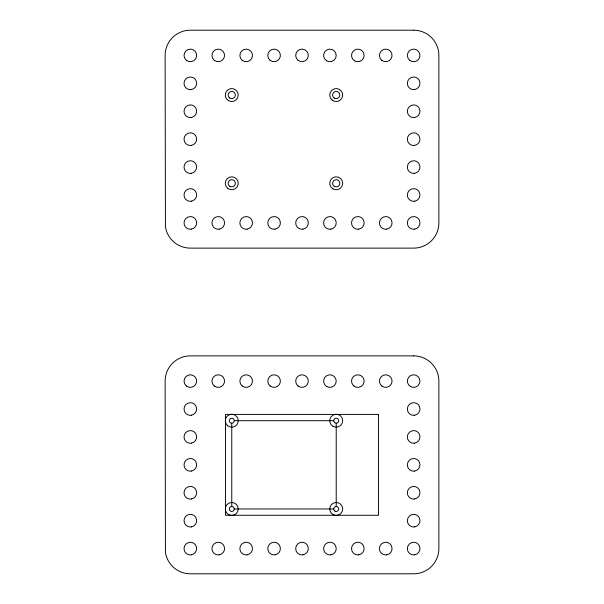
<?xml version="1.0" encoding="UTF-8"?>
<svg xmlns="http://www.w3.org/2000/svg" width="604" height="604" viewBox="0 0 604 604"><rect width="100%" height="100%" fill="white"/><g stroke="black" fill="none" stroke-linecap="round" stroke-linejoin="round"><path stroke-width="0.91" d="M234.239 420.716A2.476 2.476 0 0 0 230.524 418.572A2.476 2.476 0 0 0 230.524 422.86A2.476 2.476 0 0 0 234.239 420.716L333.74 420.716M234.239 508.961A2.476 2.476 0 0 0 230.524 506.816A2.476 2.476 0 0 0 230.524 511.112A2.476 2.476 0 0 0 234.239 508.961L333.74 508.961M336.217 423.193L336.217 506.484M231.762 423.193L231.762 506.484M191.325 89.558L190.335 89.634A6.304 6.304 0 0 1 184.726 86.191L184.341 85.277A6.304 6.304 0 0 1 190.335 77.025L191.325 77.101A6.304 6.304 0 0 1 195.439 79.622L195.953 80.468A6.304 6.304 0 0 1 191.325 89.558M414.646 89.558L413.664 89.634A6.304 6.304 0 0 1 408.047 86.191L407.67 85.277A6.304 6.304 0 0 1 413.664 77.025L414.646 77.101A6.304 6.304 0 0 1 418.761 79.622L419.274 80.468A6.304 6.304 0 0 1 414.646 89.558M191.325 117.47L190.335 117.546A6.304 6.304 0 0 1 184.726 114.103L184.341 113.19A6.304 6.304 0 0 1 190.335 104.937L191.325 105.02A6.304 6.304 0 0 1 195.439 107.542L195.953 108.38A6.304 6.304 0 0 1 191.325 117.47M414.646 117.47L413.664 117.546A6.304 6.304 0 0 1 408.047 114.103L407.67 113.19A6.304 6.304 0 0 1 413.664 104.937L414.646 105.02A6.304 6.304 0 0 1 418.761 107.542L419.274 108.38A6.304 6.304 0 0 1 414.646 117.47M191.325 145.383L190.335 145.466A6.304 6.304 0 0 1 184.726 142.023L184.341 141.109A6.304 6.304 0 0 1 190.335 132.857L191.325 132.933A6.304 6.304 0 0 1 195.439 135.455L195.953 136.3A6.304 6.304 0 0 1 191.325 145.383M414.646 145.383L413.664 145.466A6.304 6.304 0 0 1 408.047 142.023L407.67 141.109A6.304 6.304 0 0 1 413.664 132.857L414.646 132.933A6.304 6.304 0 0 1 418.761 135.455L419.274 136.3A6.304 6.304 0 0 1 414.646 145.383M191.325 173.303L190.335 173.378A6.304 6.304 0 0 1 184.726 169.935L184.341 169.022A6.304 6.304 0 0 1 190.335 160.77L191.325 160.853A6.304 6.304 0 0 1 195.439 163.367L195.953 164.213A6.304 6.304 0 0 1 191.325 173.303M414.646 173.303L413.664 173.378A6.304 6.304 0 0 1 408.047 169.935L407.67 169.022A6.304 6.304 0 0 1 413.664 160.77L414.646 160.853A6.304 6.304 0 0 1 418.761 163.367L419.274 164.213A6.304 6.304 0 0 1 414.646 173.303M191.325 201.215L190.335 201.291A6.304 6.304 0 0 1 184.726 197.855L184.341 196.942A6.304 6.304 0 0 1 190.335 188.69L191.325 188.765A6.304 6.304 0 0 1 195.439 191.287L195.953 192.132A6.304 6.304 0 0 1 191.325 201.215M414.646 201.215L413.664 201.291A6.304 6.304 0 0 1 408.047 197.855L407.67 196.942A6.304 6.304 0 0 1 413.664 188.69L414.646 188.765A6.304 6.304 0 0 1 418.761 191.287L419.274 192.132A6.304 6.304 0 0 1 414.646 201.215M191.325 229.135L190.335 229.21A6.304 6.304 0 0 1 184.726 225.768L184.341 224.854A6.304 6.304 0 0 1 190.335 216.602L191.325 216.677A6.304 6.304 0 0 1 195.439 219.199L195.953 220.045A6.304 6.304 0 0 1 191.325 229.135M219.237 229.135L218.255 229.21A6.304 6.304 0 0 1 212.638 225.768L212.261 224.854A6.304 6.304 0 0 1 218.255 216.602L219.237 216.677A6.304 6.304 0 0 1 223.352 219.199L223.873 220.045A6.304 6.304 0 0 1 219.237 229.135M247.157 229.135L246.168 229.21A6.304 6.304 0 0 1 240.551 225.768L240.173 224.854A6.304 6.304 0 0 1 246.168 216.602L247.157 216.677A6.304 6.304 0 0 1 251.272 219.199L251.785 220.045A6.304 6.304 0 0 1 247.157 229.135M275.069 229.135L274.088 229.21A6.304 6.304 0 0 1 268.47 225.768L268.093 224.854A6.304 6.304 0 0 1 274.088 216.602L275.069 216.677A6.304 6.304 0 0 1 279.184 219.199L279.697 220.045A6.304 6.304 0 0 1 275.069 229.135M302.989 229.135L302 229.21A6.304 6.304 0 0 1 296.383 225.768L296.005 224.854A6.304 6.304 0 0 1 302 216.602L302.989 216.677A6.304 6.304 0 0 1 307.096 219.199L307.617 220.045A6.304 6.304 0 0 1 302.989 229.135M330.901 229.135L329.912 229.21A6.304 6.304 0 0 1 324.303 225.768L323.918 224.854A6.304 6.304 0 0 1 329.912 216.602L330.901 216.677A6.304 6.304 0 0 1 335.016 219.199L335.53 220.045A6.304 6.304 0 0 1 330.901 229.135M358.814 229.135L357.832 229.21A6.304 6.304 0 0 1 352.215 225.768L351.838 224.854A6.304 6.304 0 0 1 357.832 216.602L358.814 216.677A6.304 6.304 0 0 1 362.928 219.199L363.449 220.045A6.304 6.304 0 0 1 358.814 229.135M386.734 229.135L385.745 229.21A6.304 6.304 0 0 1 380.127 225.768L379.75 224.854A6.304 6.304 0 0 1 385.745 216.602L386.734 216.677A6.304 6.304 0 0 1 390.848 219.199L391.362 220.045A6.304 6.304 0 0 1 386.734 229.135M414.646 229.135L413.664 229.21A6.304 6.304 0 0 1 408.047 225.768L407.67 224.854A6.304 6.304 0 0 1 413.664 216.602L414.646 216.677A6.304 6.304 0 0 1 418.761 219.199L419.274 220.045A6.304 6.304 0 0 1 414.646 229.135M191.325 415.235L190.335 415.31A6.304 6.304 0 0 1 184.726 411.868L184.341 410.954A6.304 6.304 0 0 1 190.335 402.709L191.325 402.785A6.304 6.304 0 0 1 195.439 405.307L195.953 406.145A6.304 6.304 0 0 1 191.325 415.235M414.646 415.235L413.664 415.31A6.304 6.304 0 0 1 408.047 411.868L407.67 410.954A6.304 6.304 0 0 1 413.664 402.709L414.646 402.785A6.304 6.304 0 0 1 418.761 405.307L419.274 406.145A6.304 6.304 0 0 1 414.646 415.235M191.325 443.147L190.335 443.23A6.304 6.304 0 0 1 184.726 439.788L184.341 438.874A6.304 6.304 0 0 1 190.335 430.622L191.325 430.697A6.304 6.304 0 0 1 195.439 433.219L195.953 434.065A6.304 6.304 0 0 1 191.325 443.147M414.646 443.147L413.664 443.23A6.304 6.304 0 0 1 408.047 439.788L407.67 438.874A6.304 6.304 0 0 1 413.664 430.622L414.646 430.697A6.304 6.304 0 0 1 418.761 433.219L419.274 434.065A6.304 6.304 0 0 1 414.646 443.147M191.325 471.067L190.335 471.143A6.304 6.304 0 0 1 184.726 467.7L184.341 466.786A6.304 6.304 0 0 1 190.335 458.534L191.325 458.617A6.304 6.304 0 0 1 195.439 461.131L195.953 461.977A6.304 6.304 0 0 1 191.325 471.067M414.646 471.067L413.664 471.143A6.304 6.304 0 0 1 408.047 467.7L407.67 466.786A6.304 6.304 0 0 1 413.664 458.534L414.646 458.617A6.304 6.304 0 0 1 418.761 461.131L419.274 461.977A6.304 6.304 0 0 1 414.646 471.067M191.325 498.979L190.335 499.063A6.304 6.304 0 0 1 184.726 495.62L184.341 494.706A6.304 6.304 0 0 1 190.335 486.454L191.325 486.53A6.304 6.304 0 0 1 195.439 489.051L195.953 489.897A6.304 6.304 0 0 1 191.325 498.979M414.646 498.979L413.664 499.063A6.304 6.304 0 0 1 408.047 495.62L407.67 494.706A6.304 6.304 0 0 1 413.664 486.454L414.646 486.53A6.304 6.304 0 0 1 418.761 489.051L419.274 489.897A6.304 6.304 0 0 1 414.646 498.979M191.325 526.899L190.335 526.975A6.304 6.304 0 0 1 184.726 523.532L184.341 522.619A6.304 6.304 0 0 1 190.335 514.366L191.325 514.442A6.304 6.304 0 0 1 195.439 516.964L195.953 517.809A6.304 6.304 0 0 1 191.325 526.899M414.646 526.899L413.664 526.975A6.304 6.304 0 0 1 408.047 523.532L407.67 522.619A6.304 6.304 0 0 1 413.664 514.366L414.646 514.442A6.304 6.304 0 0 1 418.761 516.964L419.274 517.809A6.304 6.304 0 0 1 414.646 526.899M191.325 554.812L190.335 554.887A6.304 6.304 0 0 1 184.726 551.444L184.341 550.531A6.304 6.304 0 0 1 190.335 542.286L191.325 542.362A6.304 6.304 0 0 1 195.439 544.884L195.953 545.722A6.304 6.304 0 0 1 191.325 554.812M219.237 554.812L218.255 554.887A6.304 6.304 0 0 1 212.638 551.444L212.261 550.531A6.304 6.304 0 0 1 218.255 542.286L219.237 542.362A6.304 6.304 0 0 1 223.352 544.884L223.873 545.722A6.304 6.304 0 0 1 219.237 554.812M247.157 554.812L246.168 554.887A6.304 6.304 0 0 1 240.551 551.444L240.173 550.531A6.304 6.304 0 0 1 246.168 542.286L247.157 542.362A6.304 6.304 0 0 1 251.272 544.884L251.785 545.722A6.304 6.304 0 0 1 247.157 554.812M275.069 554.812L274.088 554.887A6.304 6.304 0 0 1 268.47 551.444L268.093 550.531A6.304 6.304 0 0 1 274.088 542.286L275.069 542.362A6.304 6.304 0 0 1 279.184 544.884L279.697 545.722A6.304 6.304 0 0 1 275.069 554.812M302.989 554.812L302 554.887A6.304 6.304 0 0 1 296.383 551.444L296.005 550.531A6.304 6.304 0 0 1 302 542.286L302.989 542.362A6.304 6.304 0 0 1 307.096 544.884L307.617 545.722A6.304 6.304 0 0 1 302.989 554.812M330.901 554.812L329.912 554.887A6.304 6.304 0 0 1 324.303 551.444L323.918 550.531A6.304 6.304 0 0 1 329.912 542.286L330.901 542.362A6.304 6.304 0 0 1 335.016 544.884L335.53 545.722A6.304 6.304 0 0 1 330.901 554.812M358.814 554.812L357.832 554.887A6.304 6.304 0 0 1 352.215 551.444L351.838 550.531A6.304 6.304 0 0 1 357.832 542.286L358.814 542.362A6.304 6.304 0 0 1 362.928 544.884L363.449 545.722A6.304 6.304 0 0 1 358.814 554.812M386.734 554.812L385.745 554.887A6.304 6.304 0 0 1 380.127 551.444L379.75 550.531A6.304 6.304 0 0 1 385.745 542.286L386.734 542.362A6.304 6.304 0 0 1 390.848 544.884L391.362 545.722A6.304 6.304 0 0 1 386.734 554.812M414.646 554.812L413.664 554.887A6.304 6.304 0 0 1 408.047 551.444L407.67 550.531A6.304 6.304 0 0 1 413.664 542.286L414.646 542.362A6.304 6.304 0 0 1 418.761 544.884L419.274 545.722A6.304 6.304 0 0 1 414.646 554.812M413.664 30.2L190.335 30.2A25.217 25.217 0 0 0 165.126 55.417L165.436 226.832A25.225 25.225 0 0 0 190.335 248.123L413.664 248.123A25.225 25.225 0 0 0 438.874 222.891L438.874 55.417A25.217 25.217 0 0 0 413.664 30.2M413.664 355.877L190.335 355.877A25.217 25.217 0 0 0 165.126 381.094L165.436 552.517A25.225 25.225 0 0 0 190.335 573.8L413.664 573.8A25.225 25.225 0 0 0 438.874 548.568L438.874 381.094A25.217 25.217 0 0 0 413.664 355.877M378.542 414.412L225.458 414.412L225.458 515.265L378.542 515.265L378.542 414.412M409.693 60.309A6.304 6.304 0 0 0 419.886 56.399A6.304 6.304 0 0 0 411.399 49.528A6.304 6.304 0 0 0 409.693 60.309M381.781 60.309A6.304 6.304 0 0 0 391.973 56.399A6.304 6.304 0 0 0 383.487 49.528A6.304 6.304 0 0 0 381.781 60.309M334.223 186.281A3.601 3.601 0 0 0 339.81 183.51A3.601 3.601 0 0 0 334.616 180.06A3.601 3.601 0 0 0 334.223 186.281M334.223 98.037A3.601 3.601 0 0 0 339.81 95.258A3.601 3.601 0 0 0 334.616 91.808A3.601 3.601 0 0 0 334.223 98.037M332.14 100.075A6.485 6.485 0 0 0 342.619 96.051A6.485 6.485 0 0 0 333.899 88.984A6.485 6.485 0 0 0 332.14 100.075M326.764 60.876A6.304 6.304 0 0 0 336.217 55.417A6.304 6.304 0 0 0 326.764 49.958A6.304 6.304 0 0 0 326.764 60.876M228.516 100.649A6.485 6.485 0 0 0 238.248 95.039A6.485 6.485 0 0 0 228.516 89.422A6.485 6.485 0 0 0 228.516 100.649M227.678 188.32A6.485 6.485 0 0 0 238.165 184.296A6.485 6.485 0 0 0 229.437 177.229A6.485 6.485 0 0 0 227.678 188.32M229.769 186.281A3.601 3.601 0 0 0 235.356 183.51A3.601 3.601 0 0 0 230.162 180.06A3.601 3.601 0 0 0 229.769 186.281M354.676 60.876A6.304 6.304 0 0 0 364.137 55.417A6.304 6.304 0 0 0 354.676 49.958A6.304 6.304 0 0 0 354.676 60.876M332.978 188.901A6.485 6.485 0 0 0 342.702 183.284A6.485 6.485 0 0 0 332.978 177.667A6.485 6.485 0 0 0 332.978 188.901M229.769 98.037A3.601 3.601 0 0 0 235.356 95.258A3.601 3.601 0 0 0 230.162 91.808A3.601 3.601 0 0 0 229.769 98.037M186.372 60.309A6.304 6.304 0 0 0 196.564 56.399A6.304 6.304 0 0 0 188.078 49.528A6.304 6.304 0 0 0 186.372 60.309M270.116 60.309A6.304 6.304 0 0 0 280.309 56.399A6.304 6.304 0 0 0 271.823 49.528A6.304 6.304 0 0 0 270.116 60.309M298.036 60.309A6.304 6.304 0 0 0 308.229 56.399A6.304 6.304 0 0 0 299.743 49.528A6.304 6.304 0 0 0 298.036 60.309M242.204 60.309A6.304 6.304 0 0 0 252.397 56.399A6.304 6.304 0 0 0 243.91 49.528A6.304 6.304 0 0 0 242.204 60.309M214.284 60.309A6.304 6.304 0 0 0 224.477 56.399A6.304 6.304 0 0 0 215.998 49.528A6.304 6.304 0 0 0 214.284 60.309M410.509 386.552A6.304 6.304 0 0 0 419.961 381.094A6.304 6.304 0 0 0 410.509 375.635A6.304 6.304 0 0 0 410.509 386.552M381.781 385.994A6.304 6.304 0 0 0 391.973 382.083A6.304 6.304 0 0 0 383.487 375.212A6.304 6.304 0 0 0 381.781 385.994M332.978 426.333A6.485 6.485 0 0 0 342.702 420.716A6.485 6.485 0 0 0 332.978 415.099A6.485 6.485 0 0 0 332.978 426.333M326.764 386.552A6.304 6.304 0 0 0 336.217 381.094A6.304 6.304 0 0 0 326.764 375.635A6.304 6.304 0 0 0 326.764 386.552M227.678 425.752A6.485 6.485 0 0 0 238.165 421.728A6.485 6.485 0 0 0 229.437 414.661A6.485 6.485 0 0 0 227.678 425.752M228.516 514.578A6.485 6.485 0 0 0 238.248 508.961A6.485 6.485 0 0 0 228.516 503.351A6.485 6.485 0 0 0 228.516 514.578M353.861 385.994A6.304 6.304 0 0 0 364.053 382.083A6.304 6.304 0 0 0 355.575 375.212A6.304 6.304 0 0 0 353.861 385.994M332.978 514.578A6.485 6.485 0 0 0 342.702 508.961A6.485 6.485 0 0 0 332.978 503.351A6.485 6.485 0 0 0 332.978 514.578M186.372 385.994A6.304 6.304 0 0 0 196.564 382.083A6.304 6.304 0 0 0 188.078 375.212A6.304 6.304 0 0 0 186.372 385.994M270.116 385.994A6.304 6.304 0 0 0 280.309 382.083A6.304 6.304 0 0 0 271.823 375.212A6.304 6.304 0 0 0 270.116 385.994M298.036 385.994A6.304 6.304 0 0 0 308.229 382.083A6.304 6.304 0 0 0 299.743 375.212A6.304 6.304 0 0 0 298.036 385.994M242.204 385.994A6.304 6.304 0 0 0 252.397 382.083A6.304 6.304 0 0 0 243.91 375.212A6.304 6.304 0 0 0 242.204 385.994M214.284 385.994A6.304 6.304 0 0 0 224.477 382.083A6.304 6.304 0 0 0 215.998 375.212A6.304 6.304 0 0 0 214.284 385.994M334.978 511.112A2.476 2.476 0 0 0 338.693 508.961A2.476 2.476 0 0 0 334.978 506.816A2.476 2.476 0 0 0 334.978 511.112M334.465 422.468A2.476 2.476 0 0 0 338.61 421.358A2.476 2.476 0 0 0 335.575 418.323A2.476 2.476 0 0 0 334.465 422.468"/></g></svg>
